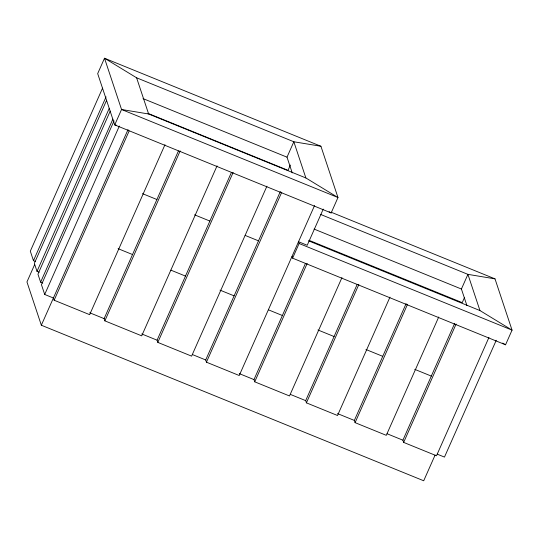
<?xml version="1.0" encoding="UTF-8"?>
<svg xmlns="http://www.w3.org/2000/svg" width="539" height="539" viewBox="0 0 539 539"><rect width="100%" height="100%" fill="white"/><g stroke="black" fill="none" stroke-linecap="round" stroke-linejoin="round"><path stroke-width="0.81" d="M102.558 88.14L30.312 251.174L33.465 260.667L35.641 261.556M33.465 260.667L106.055 96.858M106.601 100.288L34.348 263.328L37.016 271.346L39.192 272.229M34.658 264.548L26.95 281.937L41.341 325.226L423.708 480.775L435.101 455.064M37.016 271.346L109.262 108.305M110.205 111.128L37.952 274.162L40.614 282.166L42.79 283.049M40.614 282.166L112.867 119.126M114.039 120.871L41.449 284.68L44.703 294.469L53.408 298.006L54.143 300.223L89.656 314.668L164.974 144.708M44.703 294.469L119.341 126.045M41.341 325.226L128.039 129.582M54.143 300.223L129.117 131.031M217.035 165.891L141.717 335.851L104.862 320.853L104.128 318.637L178.436 150.947M104.862 320.853L180.181 150.893M266.92 186.184L191.608 356.144L157.819 342.4L157.085 340.183L231.393 172.487M157.819 342.4L233.138 172.44M292.246 172.904L287.011 157.166L293.836 141.764L320.927 146.264L337.973 197.53L331.148 212.932L114.726 124.893L97.68 73.627L104.505 58.225L320.927 146.264M290.366 165.035L288.021 170.337L147.976 113.365M314.547 205.561L239.235 375.521L206.444 362.181L205.703 359.964L280.354 191.507M206.444 362.181L281.756 192.214M331.202 212.225L495.004 278.865L512.05 330.131L505.555 344.792L292.61 258.168L299.111 243.5L298.518 241.728L307.223 245.272L323.252 209.098M341.955 277.612L289.504 395.97L254.711 381.814L253.977 379.597L305.411 263.531M254.711 381.814L307.163 263.456M389.966 297.144L337.515 415.502L306.415 402.849L305.68 400.632L357.114 284.565M306.415 402.849L358.866 284.491M438.733 316.986L386.288 435.337L355.086 422.65L354.345 420.433L406.123 303.598M355.086 422.65L407.531 304.292M466.915 305.546L461.418 289.025L467.919 274.358L495.004 278.865M464.524 297.467L462.233 302.635L309.46 240.488M488.954 337.414L436.509 455.772L403.65 442.404L402.909 440.188L454.687 323.353M403.65 442.404L456.095 324.047M496.244 340.277L444.473 457.092L437.223 454.148M305.876 177.958L148.636 113.992L121.551 109.491L104.505 58.225L136.603 77.798L293.836 141.764L305.876 177.958L337.973 197.53L121.551 109.491L114.726 124.893L116.316 125.156M143.01 98.583L287.011 157.166M320.557 214.414L467.919 274.358L479.953 310.558L512.05 330.131L299.111 243.5M314.062 229.075L461.418 289.025M308.429 240.778L479.953 310.558M142.471 193.636L156.916 199.518M194.539 214.818L209.873 221.057M245.137 235.408L258.491 240.839M118.075 248.661L132.533 254.543M170.917 270.16L185.483 276.089M220.013 290.13L234.108 295.864M268.449 309.837L282.375 315.504M317.943 329.969L334.086 336.538M365.947 349.501L382.751 356.333M414.707 369.336L431.315 376.094M89.683 312.761L104.128 318.637M141.75 333.944L157.085 340.183M192.349 354.527L205.703 359.964M239.269 373.615L253.977 379.597M290.305 394.38L305.68 400.632M337.542 413.595L354.345 420.433M387.103 433.76L402.909 440.188M329.086 211.679L331.148 212.932M502.719 343.067L505.555 344.792M292.023 256.396L292.61 258.168M136.603 77.798L148.636 113.992"/></g></svg>
